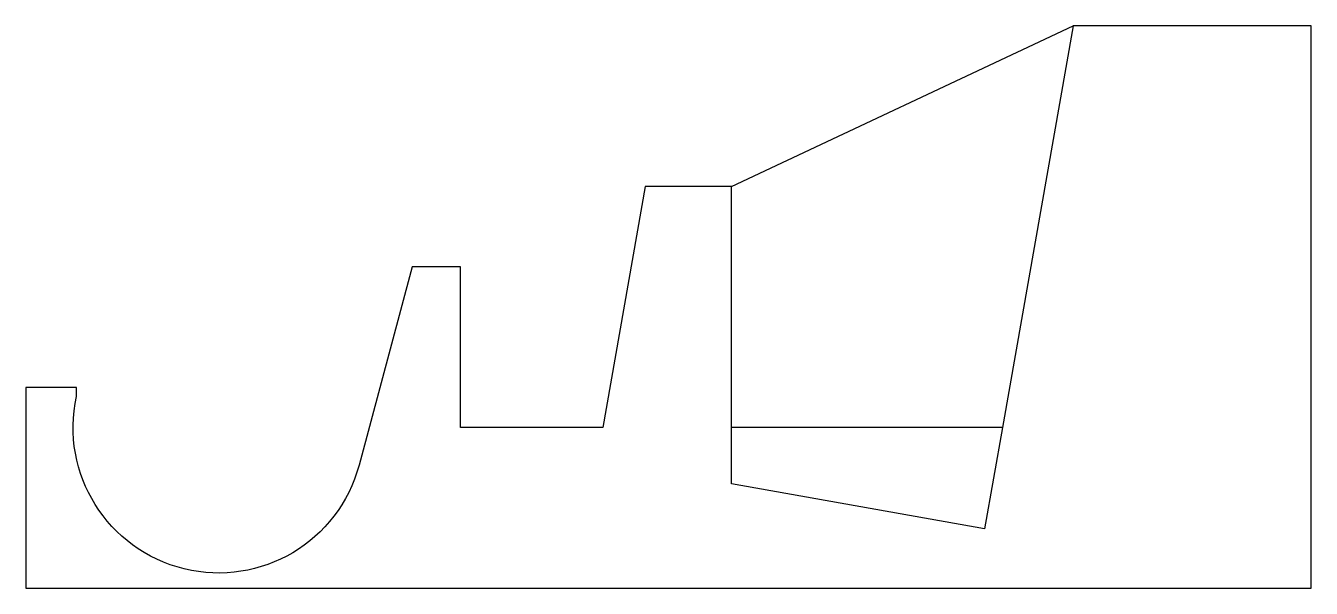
# Model space of a CAD drawing. Header units: millimetres. Extents: x 0 to 80, y 0 to 35.
import ezdxf

# ---------------------------------------------------------------- set-up
doc = ezdxf.new("R2010")
doc.units = ezdxf.units.MM
doc.layers.get('0').update_dxf_attribs({"linetype": 'CONTINUOUS'})

msp = doc.modelspace()

# ---------------------------------------------------------------- linework, layer by layer
for p, q in [((43.913, 25), (65.188, 35)), ((65.188, 35), (60.779, 10)), ((43.913, 6.488), (43.913, 25)), ((60.779, 10), (59.67, 3.709)), ((59.67, 3.709), (43.913, 6.488))]:
    msp.add_line(p, q)
msp.add_lwpolyline([(24.049, 20), (20.742, 7.658, -0.977316), (3.16, 11.939), (3.16, 12.5), (0, 12.5), (0, 0), (80, 0), (80, 35), (65.188, 35), (60.779, 10), (43.913, 10), (43.913, 25), (38.558, 25), (35.913, 10), (27.05, 10), (27.05, 20)], format="xyb", close=True)

doc.saveas('drawing.dxf')
